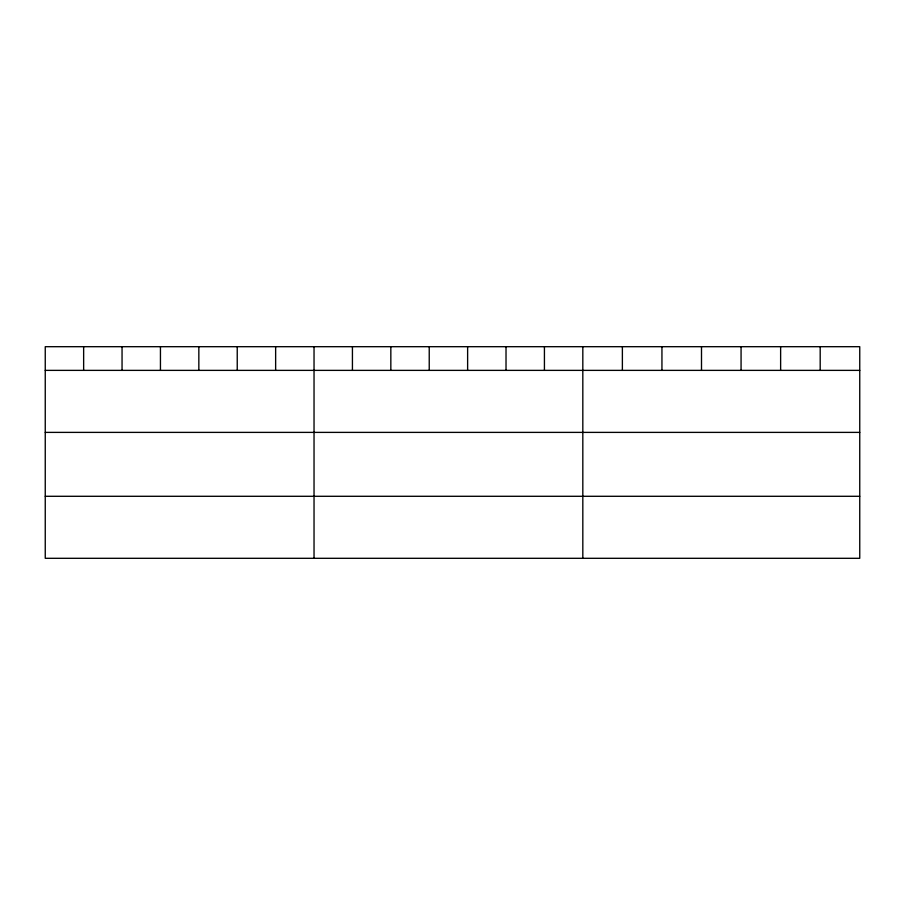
<?xml version="1.0" encoding="UTF-8"?>
<svg xmlns="http://www.w3.org/2000/svg" width="905" height="905" viewBox="0 0 905 905"><rect width="100%" height="100%" fill="white"/><g stroke="black" fill="none" stroke-linecap="round" stroke-linejoin="round"><path stroke-width="1.36" d="M859.75 370.371L859.75 558.306L45.25 558.306L45.25 346.694L859.75 346.694L859.75 370.371L45.25 370.371M45.25 432.386L859.75 432.386M45.25 496.291L859.75 496.291M820.19 346.694L820.19 370.371M780.63 346.694L780.63 370.371M741.071 346.694L741.071 370.371M701.499 346.694L701.499 370.371M661.94 346.694L661.94 370.371M622.38 346.694L622.38 370.371M582.82 346.694L582.82 558.306M544.425 346.694L544.425 370.371M506.019 346.694L506.019 370.371M467.625 346.694L467.625 370.371M429.23 346.694L429.23 370.371M390.836 346.694L390.836 370.371M352.43 346.694L352.43 370.371M314.035 346.694L314.035 558.306M275.64 346.694L275.64 370.371M237.234 346.694L237.234 370.371M198.84 346.694L198.84 370.371M160.445 346.694L160.445 370.371M122.051 346.694L122.051 370.371M83.645 346.694L83.645 370.371"/></g></svg>
